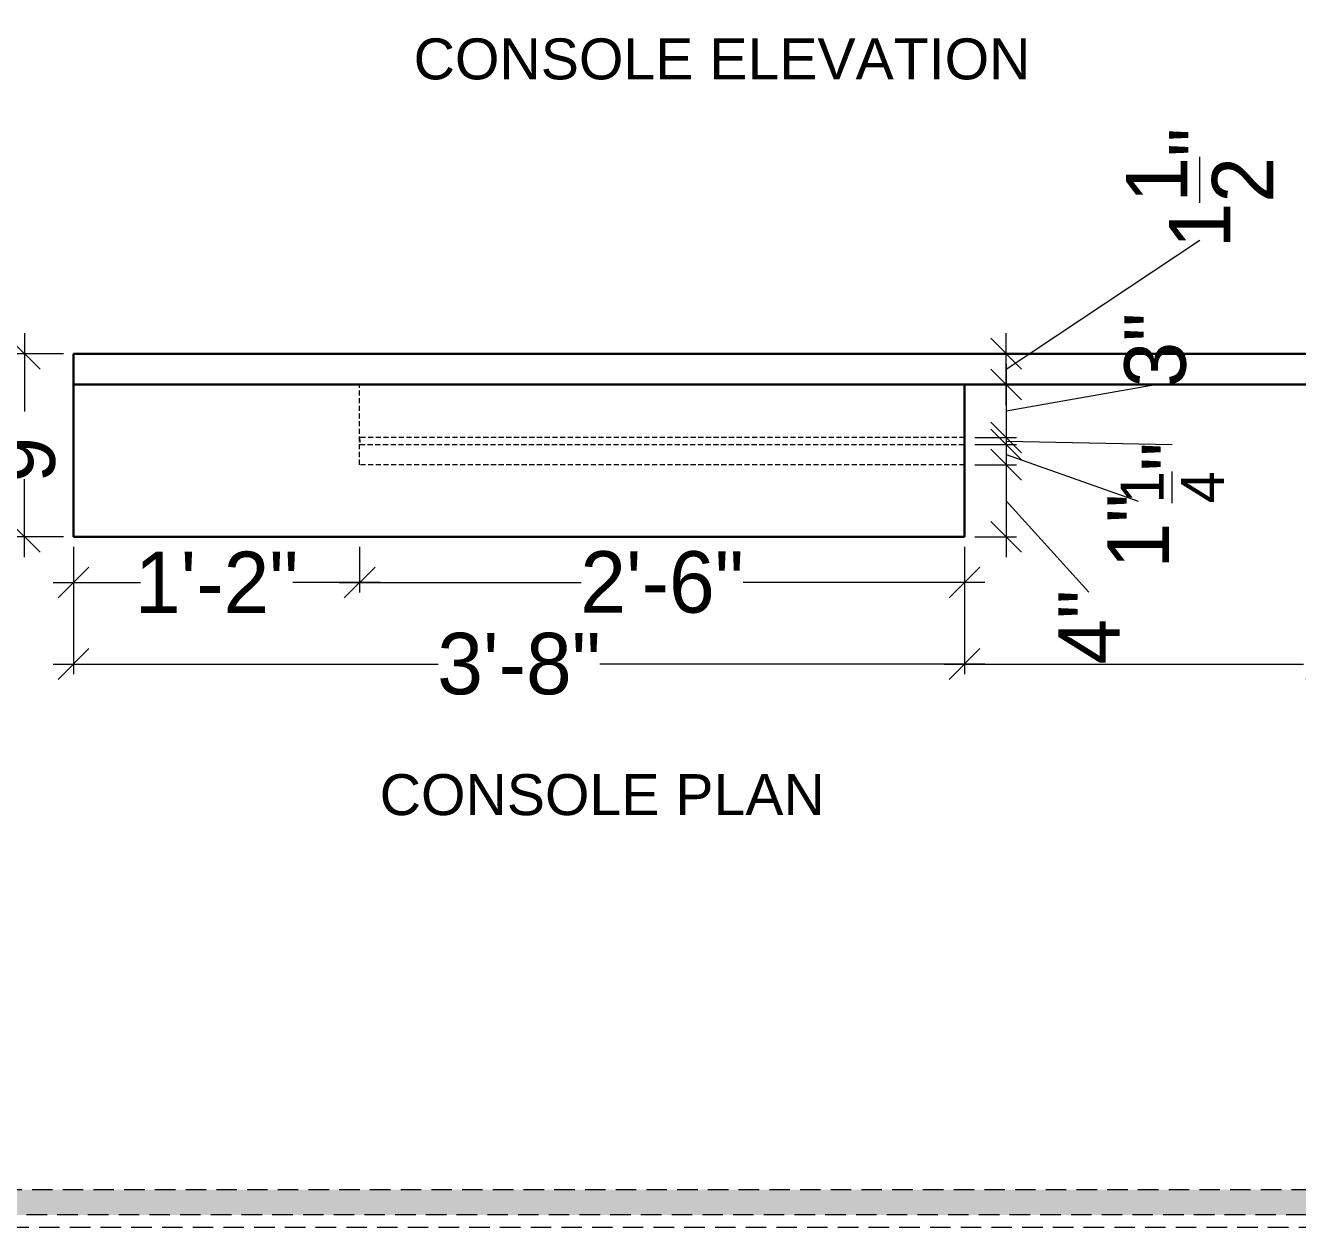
# Model space of a CAD drawing. Header units: millimetres. Extents: x 35877 to 3066687, y -650199 to -40525.
# Drawn here: x 145955 to 146017.1, y -179784.4 to -179725.8 of the extents above; entities that cross this region are included whole.
import ezdxf

# ---------------------------------------------------------------- set-up
doc = ezdxf.new("R2010")
doc.units = ezdxf.units.MM
doc.header["$MEASUREMENT"] = 0
doc.header["$PDMODE"] = 35
for name, pattern in [('DASHED', [0.75, 0.5, -0.25]), ('DASHED2', [0.375, 0.25, -0.125]), ('DASHEDX2', [1.5, 1, -0.5])]:
    doc.linetypes.add(name, pattern=pattern)
doc.layers.get('Defpoints').update_dxf_attribs({"color": 220})
for name, color, linetype, lineweight in [('dim05', 1, 'Continuous', 13), ('Dimension', 10, 'DASHEDX2', 20), ('FURNITURE', 32, 'Continuous', 9), ('furniture dimensions', 1, 'DASHED', 0), ('wall', 7, 'Continuous', 30)]:
    doc.layers.add(name, color=color, linetype=linetype, lineweight=lineweight)
doc.styles.add('century g', font='GOTHIC.TTF')
doc.styles.get("Standard").update_dxf_attribs({"font": 'arial.ttf', "height": 6})
doc.dimstyles.new('Archana', dxfattribs={"dimtxt": 2, "dimasz": 0.75, "dimexe": 0.5, "dimexo": 0.5, "dimgap": 0, "dimtad": 0, "dimzin": 0, "dimdsep": 46, "dimlunit": 4, "dimtxsty": 'century g', "dimblk": 'OBLIQUE', "dimcen": 0, "dimdle": 1, "dimclrd": 256, "dimclre": 256, "dimclrt": 256, "dimadec": 0, "dimazin": 0, "dimtfac": 1, "dimtofl": 0, "dimtmove": 1, "dimatfit": 3, "dimfxl": 1, "dimfxlon": 1, "dimtolj": 1, "dimtzin": 0, "dimlwd": -1, "dimlwe": -1, "dimarcsym": 0})

# ---------------------------------------------------------------- blocks, each defined once
blk = doc.blocks.new('_Oblique')
at = {"layer": 'wall', "color": 0, "lineweight": -2}
blk.add_line((-0.5, -0.5), (0.5, 0.5), dxfattribs=at)
blk = doc.blocks.new('*D763')
at = {"layer": 'Defpoints', "color": 0, "linetype": 'Continuous', "lineweight": 0, "transparency": 16777216}
for p in [(146000.857, -179743.278), (146000.857, -179745.869), (146002.898, -179745.869)]:
    blk.add_point(p, dxfattribs=at)
at = {"layer": 'furniture dimensions', "color": 5, "linetype": 'Continuous', "transparency": 16777216}
for p, q in [((146002.898, -179742.278), (146002.898, -179746.869)), ((146002.898, -179744.573), (146010.18, -179743.278)), ((146001.357, -179745.869), (146003.398, -179745.869))]:
    blk.add_line(p, q, dxfattribs=at)
at = {"layer": 'furniture dimensions', "color": 5, "linetype": 'ByBlock', "transparency": 16777216}
blk.add_line((146001.357, -179743.278), (146003.398, -179743.278), dxfattribs=at)
at = {"layer": 'furniture dimensions', "color": 5, "linetype": 'Continuous', "transparency": 16777216, "xscale": 1.5, "yscale": 1.5, "zscale": 1.5}
for p, rotation in [((146002.898, -179743.278), 90), ((146002.898, -179745.869), 270)]:
    blk.add_blockref('_Oblique', p, dxfattribs=dict(at, rotation=rotation))
at = {"layer": 'furniture dimensions', "linetype": 'Continuous', "lineweight": 0, "transparency": 16777216, "insert": (146010.18, -179741.597), "char_height": 3, "attachment_point": 5, "rotation": 90, "style": 'century g'}
blk.add_mtext('\\A1;3"', dxfattribs=at)
blk = doc.blocks.new('*D764')
at = {"layer": 'Defpoints', "color": 0, "linetype": 'Continuous', "lineweight": 0, "transparency": 16777216}
for p in [(146000.857, -179745.869), (146000.857, -179746.211), (146002.898, -179746.211)]:
    blk.add_point(p, dxfattribs=at)
at = {"layer": 'furniture dimensions', "color": 5, "linetype": 'Continuous', "transparency": 16777216}
for p, q in [((146002.898, -179744.869), (146002.898, -179747.211)), ((146002.898, -179746.04), (146011, -179746.211)), ((146001.357, -179746.211), (146003.398, -179746.211))]:
    blk.add_line(p, q, dxfattribs=at)
at = {"layer": 'furniture dimensions', "color": 5, "linetype": 'ByBlock', "transparency": 16777216}
blk.add_line((146001.357, -179745.869), (146003.398, -179745.869), dxfattribs=at)
at = {"layer": 'furniture dimensions', "color": 5, "linetype": 'Continuous', "transparency": 16777216, "xscale": 1.5, "yscale": 1.5, "zscale": 1.5}
for p, rotation in [((146002.898, -179745.869), 90), ((146002.898, -179746.211), 270)]:
    blk.add_blockref('_Oblique', p, dxfattribs=dict(at, rotation=rotation))
at = {"layer": 'furniture dimensions', "linetype": 'Continuous', "lineweight": 0, "transparency": 16777216, "insert": (146011, -179747.588), "char_height": 3, "attachment_point": 5, "rotation": 90, "style": 'century g'}
blk.add_mtext('\\A1;{\\H0.7x;\\S1/4;}"', dxfattribs=at)
blk = doc.blocks.new('*D765')
at = {"layer": 'Defpoints', "color": 0, "linetype": 'Continuous', "lineweight": 0, "transparency": 16777216}
for p in [(146000.857, -179746.211), (146000.857, -179747.194), (146002.898, -179747.194)]:
    blk.add_point(p, dxfattribs=at)
at = {"layer": 'furniture dimensions', "color": 5, "linetype": 'Continuous', "transparency": 16777216}
for p, q in [((146002.898, -179745.211), (146002.898, -179748.194)), ((146002.898, -179746.703), (146009.337, -179748.979)), ((146001.357, -179747.194), (146003.398, -179747.194))]:
    blk.add_line(p, q, dxfattribs=at)
at = {"layer": 'furniture dimensions', "color": 5, "linetype": 'ByBlock', "transparency": 16777216}
blk.add_line((146001.357, -179746.211), (146003.398, -179746.211), dxfattribs=at)
at = {"layer": 'furniture dimensions', "color": 5, "linetype": 'Continuous', "transparency": 16777216, "xscale": 1.5, "yscale": 1.5, "zscale": 1.5}
for p, rotation in [((146002.898, -179746.211), 90), ((146002.898, -179747.194), 270)]:
    blk.add_blockref('_Oblique', p, dxfattribs=dict(at, rotation=rotation))
at = {"layer": 'furniture dimensions', "linetype": 'Continuous', "lineweight": 0, "transparency": 16777216, "insert": (146009.337, -179750.436), "char_height": 3, "attachment_point": 5, "rotation": 90, "style": 'century g'}
blk.add_mtext('\\A1;1"', dxfattribs=at)
blk = doc.blocks.new('*D766')
at = {"layer": 'Defpoints', "color": 0, "linetype": 'Continuous', "lineweight": 0, "transparency": 16777216}
for p in [(146000.857, -179747.194), (146000.857, -179750.711), (146002.898, -179750.711)]:
    blk.add_point(p, dxfattribs=at)
at = {"layer": 'furniture dimensions', "color": 5, "linetype": 'Continuous', "transparency": 16777216}
for p, q in [((146002.898, -179746.194), (146002.898, -179751.711)), ((146002.898, -179748.953), (146006.935, -179753.426)), ((146001.357, -179750.711), (146003.398, -179750.711))]:
    blk.add_line(p, q, dxfattribs=at)
at = {"layer": 'furniture dimensions', "color": 5, "linetype": 'ByBlock', "transparency": 16777216}
blk.add_line((146001.357, -179747.194), (146003.398, -179747.194), dxfattribs=at)
at = {"layer": 'furniture dimensions', "color": 5, "linetype": 'Continuous', "transparency": 16777216, "xscale": 1.5, "yscale": 1.5, "zscale": 1.5}
for p, rotation in [((146002.898, -179747.194), 90), ((146002.898, -179750.711), 270)]:
    blk.add_blockref('_Oblique', p, dxfattribs=dict(at, rotation=rotation))
at = {"layer": 'furniture dimensions', "linetype": 'Continuous', "lineweight": 0, "transparency": 16777216, "insert": (146006.935, -179755.127), "char_height": 3, "attachment_point": 5, "rotation": 90, "style": 'century g'}
blk.add_mtext('\\A1;4"', dxfattribs=at)
blk = doc.blocks.new('*D767')
at = {"layer": 'Defpoints', "color": 0, "linetype": 'Continuous', "lineweight": 0, "transparency": 16777216}
for p in [(146002.898, -179741.774), (146002.9, -179741.774), (146002.898, -179743.278)]:
    blk.add_point(p, dxfattribs=at)
at = {"layer": 'furniture dimensions', "color": 5, "linetype": 'Continuous', "transparency": 16777216}
for p, q in [((146002.898, -179742.526), (146012.341, -179736.234)), ((146002.898, -179744.278), (146002.898, -179740.774)), ((146002.898, -179741.774), (146002.398, -179741.774))]:
    blk.add_line(p, q, dxfattribs=at)
at = {"layer": 'furniture dimensions', "color": 5, "linetype": 'ByBlock', "transparency": 16777216}
blk.add_line((146002.898, -179743.278), (146003.398, -179743.278), dxfattribs=at)
at = {"layer": 'furniture dimensions', "color": 5, "linetype": 'Continuous', "transparency": 16777216, "xscale": 1.5, "yscale": 1.5, "zscale": 1.5}
for p, rotation in [((146002.898, -179741.774), 90), ((146002.898, -179743.278), 270)]:
    blk.add_blockref('_Oblique', p, dxfattribs=dict(at, rotation=rotation))
at = {"layer": 'furniture dimensions', "linetype": 'Continuous', "lineweight": 0, "transparency": 16777216, "insert": (146012.341, -179733.691), "char_height": 3, "attachment_point": 5, "rotation": 90, "style": 'century g'}
blk.add_mtext('\\A1;1{\\H1x;\\S1/2;}"', dxfattribs=at)
blk = doc.blocks.new('*D768')
at = {"layer": 'Defpoints', "color": 0, "linetype": 'Continuous', "lineweight": 0, "transparency": 16777216}
for p in [(145957.357, -179750.711), (145971.324, -179750.711), (145957.357, -179752.941)]:
    blk.add_point(p, dxfattribs=at)
at = {"layer": 'furniture dimensions', "color": 5, "linetype": 'Continuous', "transparency": 16777216}
for p, q in [((145957.357, -179751.211), (145957.357, -179753.441)), ((145956.357, -179752.941), (145960.62, -179752.941)), ((145972.324, -179752.941), (145968.061, -179752.941))]:
    blk.add_line(p, q, dxfattribs=at)
at = {"layer": 'furniture dimensions', "color": 5, "linetype": 'ByBlock', "transparency": 16777216}
blk.add_line((145971.324, -179751.211), (145971.324, -179753.441), dxfattribs=at)
at = {"layer": 'furniture dimensions', "color": 5, "linetype": 'Continuous', "transparency": 16777216, "xscale": 1.5, "yscale": 1.5, "zscale": 1.5, "rotation": 180}
blk.add_blockref('_Oblique', (145957.357, -179752.941), dxfattribs=at)
at = {"layer": 'furniture dimensions', "color": 5, "linetype": 'Continuous', "transparency": 16777216, "xscale": 1.5, "yscale": 1.5, "zscale": 1.5}
blk.add_blockref('_Oblique', (145971.324, -179752.941), dxfattribs=at)
at = {"layer": 'furniture dimensions', "linetype": 'Continuous', "lineweight": 0, "transparency": 16777216, "insert": (145964.341, -179752.941), "char_height": 3, "attachment_point": 5, "style": 'century g'}
blk.add_mtext('\\A1;1\'-2"', dxfattribs=at)
blk = doc.blocks.new('*D769')
at = {"layer": 'Defpoints', "color": 0, "linetype": 'Continuous', "lineweight": 0, "transparency": 16777216}
for p in [(145971.324, -179750.711), (146000.857, -179750.711), (146000.857, -179752.941)]:
    blk.add_point(p, dxfattribs=at)
at = {"layer": 'furniture dimensions', "color": 5, "linetype": 'ByBlock', "transparency": 16777216}
blk.add_line((145971.324, -179751.211), (145971.324, -179753.441), dxfattribs=at)
at = {"layer": 'furniture dimensions', "color": 5, "linetype": 'Continuous', "transparency": 16777216}
for p, q in [((146000.857, -179751.211), (146000.857, -179753.441)), ((145970.324, -179752.941), (145982.135, -179752.941)), ((146001.857, -179752.941), (145990.046, -179752.941))]:
    blk.add_line(p, q, dxfattribs=at)
at = {"layer": 'furniture dimensions', "color": 5, "linetype": 'Continuous', "transparency": 16777216, "xscale": 1.5, "yscale": 1.5, "zscale": 1.5, "rotation": 180}
blk.add_blockref('_Oblique', (145971.324, -179752.941), dxfattribs=at)
at = {"layer": 'furniture dimensions', "color": 5, "linetype": 'Continuous', "transparency": 16777216, "xscale": 1.5, "yscale": 1.5, "zscale": 1.5}
blk.add_blockref('_Oblique', (146000.857, -179752.941), dxfattribs=at)
at = {"layer": 'furniture dimensions', "linetype": 'Continuous', "lineweight": 0, "transparency": 16777216, "insert": (145986.091, -179752.941), "char_height": 3, "attachment_point": 5, "style": 'century g'}
blk.add_mtext('\\A1;2\'-6"', dxfattribs=at)
blk = doc.blocks.new('*D770')
at = {"layer": 'Defpoints', "color": 0, "linetype": 'Continuous', "lineweight": 0, "transparency": 16777216}
for p in [(145957.357, -179750.711), (146000.857, -179750.711), (146000.857, -179756.925)]:
    blk.add_point(p, dxfattribs=at)
at = {"layer": 'furniture dimensions', "color": 5, "linetype": 'ByBlock', "transparency": 16777216}
blk.add_line((145957.357, -179752.925), (145957.357, -179757.425), dxfattribs=at)
at = {"layer": 'furniture dimensions', "color": 5, "linetype": 'Continuous', "transparency": 16777216}
for p, q in [((146000.857, -179752.925), (146000.857, -179757.425)), ((145956.357, -179756.925), (145975.163, -179756.925)), ((146001.857, -179756.925), (145983.052, -179756.925))]:
    blk.add_line(p, q, dxfattribs=at)
at = {"layer": 'furniture dimensions', "color": 5, "linetype": 'Continuous', "transparency": 16777216, "xscale": 1.5, "yscale": 1.5, "zscale": 1.5, "rotation": 180}
blk.add_blockref('_Oblique', (145957.357, -179756.925), dxfattribs=at)
at = {"layer": 'furniture dimensions', "color": 5, "linetype": 'Continuous', "transparency": 16777216, "xscale": 1.5, "yscale": 1.5, "zscale": 1.5}
blk.add_blockref('_Oblique', (146000.857, -179756.925), dxfattribs=at)
at = {"layer": 'furniture dimensions', "linetype": 'Continuous', "lineweight": 0, "transparency": 16777216, "insert": (145979.107, -179756.925), "char_height": 3, "attachment_point": 5, "style": 'century g'}
blk.add_mtext('\\A1;3\'-8"', dxfattribs=at)
blk = doc.blocks.new('*D771')
at = {"layer": 'Defpoints', "color": 0, "linetype": 'Continuous', "lineweight": 0, "transparency": 16777216}
for p in [(145954.967, -179741.778), (145957.357, -179741.778), (145957.357, -179750.711)]:
    blk.add_point(p, dxfattribs=at)
at = {"layer": 'furniture dimensions', "color": 5, "linetype": 'Continuous', "transparency": 16777216}
for p, q in [((145954.967, -179740.778), (145954.967, -179744.592)), ((145956.857, -179741.778), (145954.467, -179741.778)), ((145954.967, -179751.711), (145954.967, -179747.896))]:
    blk.add_line(p, q, dxfattribs=at)
at = {"layer": 'furniture dimensions', "color": 5, "linetype": 'ByBlock', "transparency": 16777216}
blk.add_line((145956.857, -179750.711), (145954.467, -179750.711), dxfattribs=at)
at = {"layer": 'furniture dimensions', "color": 5, "linetype": 'Continuous', "transparency": 16777216, "xscale": 1.5, "yscale": 1.5, "zscale": 1.5}
for p, rotation in [((145954.967, -179741.778), 90), ((145954.967, -179750.711), 270)]:
    blk.add_blockref('_Oblique', p, dxfattribs=dict(at, rotation=rotation))
at = {"layer": 'furniture dimensions', "linetype": 'Continuous', "lineweight": 0, "transparency": 16777216, "insert": (145954.967, -179746.244), "char_height": 3, "attachment_point": 5, "rotation": 90, "style": 'century g'}
blk.add_mtext('\\A1;9"', dxfattribs=at)
blk = doc.blocks.new('*D772')
at = {"layer": 'Defpoints', "color": 0, "linetype": 'Continuous', "lineweight": 0, "transparency": 16777216}
for p in [(146041.857, -179743.278), (146000.857, -179750.711), (146041.857, -179756.925)]:
    blk.add_point(p, dxfattribs=at)
at = {"layer": 'furniture dimensions', "color": 5, "linetype": 'ByBlock', "transparency": 16777216}
blk.add_line((146000.857, -179752.925), (146000.857, -179757.425), dxfattribs=at)
at = {"layer": 'furniture dimensions', "color": 5, "linetype": 'Continuous', "transparency": 16777216}
for p, q in [((146041.857, -179752.925), (146041.857, -179757.425)), ((145999.857, -179756.925), (146017.413, -179756.925)), ((146042.857, -179756.925), (146025.302, -179756.925))]:
    blk.add_line(p, q, dxfattribs=at)
at = {"layer": 'furniture dimensions', "color": 5, "linetype": 'Continuous', "transparency": 16777216, "xscale": 1.5, "yscale": 1.5, "zscale": 1.5, "rotation": 180}
blk.add_blockref('_Oblique', (146000.857, -179756.925), dxfattribs=at)
at = {"layer": 'furniture dimensions', "color": 5, "linetype": 'Continuous', "transparency": 16777216, "xscale": 1.5, "yscale": 1.5, "zscale": 1.5}
blk.add_blockref('_Oblique', (146041.857, -179756.925), dxfattribs=at)
at = {"layer": 'furniture dimensions', "linetype": 'Continuous', "lineweight": 0, "transparency": 16777216, "insert": (146021.357, -179756.925), "char_height": 3, "attachment_point": 5, "style": 'century g'}
blk.add_mtext('\\A1;3\'-5"', dxfattribs=at)

msp = doc.modelspace()

# ---------------------------------------------------------------- hatches: boundary and pattern name
at = {"layer": 'Dimension', "true_color": 0xd39e00, "transparency": 33554687}
h = msp.add_hatch(color=42, dxfattribs=at)
h.paths.add_polyline_path([(145894.6844, -179660.3802), (145894.6844, -179783.8222), (146070.0593, -179783.8222), (146070.0593, -179660.3802)])
h.paths.add_polyline_path([(145895.9152, -179661.611), (146068.8284, -179661.611), (146068.8284, -179782.5914), (145895.9152, -179782.5914)], flags=16)

# ---------------------------------------------------------------- linework, layer by layer
at = {"layer": 'Dimension', "color": 42, "true_color": 0xd39e00, "transparency": 33554687, "elevation": 3.8311}
for points in [[(145894.069, -179659.7648), (146070.6747, -179659.7648), (146070.6747, -179784.4377), (145894.069, -179784.4377)], [(145894.6844, -179660.3802), (146070.0593, -179660.3802), (146070.0593, -179783.8222), (145894.6844, -179783.8222)], [(145895.9152, -179661.611), (146068.8284, -179661.611), (146068.8284, -179782.5914), (145895.9152, -179782.5914)]]:
    msp.add_lwpolyline(points, close=True, dxfattribs=at)
at = {"layer": 'FURNITURE', "lineweight": 30, "transparency": 33554687}
for p, q in [((145957.3573, -179743.2778, -0.1354), (145957.3573, -179750.7108, -0.1354)), ((146000.8573, -179750.7108, -0.1354), (146000.8573, -179743.2778, -0.1354)), ((145957.3573, -179750.7108, -0.1354), (146000.8573, -179750.7108, -0.1354))]:
    msp.add_line(p, q, dxfattribs=at)
at = {"layer": 'FURNITURE', "lineweight": 30, "transparency": 33554687, "elevation": -0.1354}
msp.add_lwpolyline([(145957.3573, -179741.7778), (146041.8573, -179741.7778), (146041.8573, -179743.2778), (145957.3573, -179743.2778)], close=True, dxfattribs=at)
at = {"layer": 'FURNITURE', "linetype": 'DASHED2', "lineweight": 0, "transparency": 33554687, "elevation": -0.1354}
for points in [[(145971.3238, -179743.2778), (146000.8573, -179743.2778), (146000.8573, -179747.1944), (145971.3238, -179747.1944)], [(145971.338, -179746.2108), (146000.8715, -179746.2108), (146000.8573, -179745.8685), (145971.3238, -179745.8685)]]:
    msp.add_lwpolyline(points, close=True, dxfattribs=at)

# ---------------------------------------------------------------- texts
at = {"layer": 'dim05', "color": 1, "lineweight": 0, "transparency": 33554687, "char_height": 2, "width": 41.661278, "attachment_point": 1}
for s, insert in [('CONSOLE ELEVATION', (145973.9598, -179726.3841, -0.1354)), ('CONSOLE PLAN', (145972.3008, -179762.3032, -0.1354))]:
    msp.add_mtext(s, dxfattribs=dict(at, insert=insert))

# ---------------------------------------------------------------- dimensions: what is measured, and where the dimension line sits
at = {"layer": 'furniture dimensions', "color": 5, "linetype": 'Continuous', "lineweight": 0, "transparency": 33554687}
for base, p1, p2, override, picture, middle in [((146002.8982, -179741.7738, -0.1354), (146002.8982, -179743.2778, -0.1354), (146002.9002, -179741.7738, -0.1354), {"dimtxt": 3, "dimasz": 1.5, "dimdec": 1, "dimclrd": 5, "dimclre": 5, "dimfxl": 4}, '*D767', (146012.3406, -179736.2338, -0.1354)), ((146002.8982, -179745.8685, -0.1354), (146000.8573, -179743.2778, -0.1354), (146000.8573, -179745.8685, -0.1354), {"dimtxt": 3, "dimasz": 1.5, "dimdec": 0, "dimclrd": 5, "dimclre": 5, "dimfxl": 4}, '*D763', (146010.1798, -179743.2778, -0.1354)), ((146002.8982, -179747.1944, -0.1354), (146000.8573, -179746.2108, -0.1354), (146000.8573, -179747.1944, -0.1354), {"dimtxt": 3, "dimasz": 1.5, "dimdec": 0, "dimclrd": 5, "dimclre": 5, "dimfxl": 4}, '*D765', (146009.337, -179748.9789, -0.1354)), ((146002.8982, -179750.7108, -0.1354), (146000.8573, -179747.1944, -0.1354), (146000.8573, -179750.7108, -0.1354), {"dimtxt": 3, "dimasz": 1.5, "dimdec": 0, "dimclrd": 5, "dimclre": 5, "dimfxl": 4}, '*D766', (146006.9347, -179753.4257, -0.1354))]:
    dim = msp.add_linear_dim(base=base, p1=p1, p2=p2, angle=90, dimstyle='Archana', override=override, dxfattribs=at)
    dim.commit()
    dim.dimension.update_dxf_attribs({"geometry": picture, "text_midpoint": middle, "dimtype": 160})
dim = msp.add_linear_dim(base=(145954.9666, -179741.7778, -0.1354), p1=(145957.3573, -179750.7108, -0.1354), p2=(145957.3573, -179741.7778, -0.1354), angle=90, dimstyle='Archana', override={"dimtxt": 3, "dimasz": 1.5, "dimdec": 0, "dimclrd": 5, "dimclre": 5, "dimfxl": 4}, dxfattribs=at)
dim.commit()
dim.dimension.update_dxf_attribs({"geometry": '*D771', "text_midpoint": (145954.9666, -179746.2443, -0.1354)})
for base, p1, p2, picture, middle in [((146041.8573, -179756.9252, -0.1354), (146000.8573, -179750.7108, -0.1354), (146041.8573, -179743.2778, -0.1354), '*D772', (146021.3573, -179756.9252, -0.1354)), ((145957.3573, -179752.9414, -0.1354), (145971.3238, -179750.7108, -0.1354), (145957.3573, -179750.7108, -0.1354), '*D768', (145964.3405, -179752.9414, -0.1354)), ((146000.8572735622, -179756.9252155487, -0.1354038034), (145957.3572735623, -179750.7108255712, -0.1354038034), (146000.8572735622, -179750.7108255712, -0.1354038034), '*D770', (145979.1072735622, -179756.9252155487, -0.1354038034)), ((146000.8573, -179752.9414, -0.1354), (145971.3238, -179750.7108, -0.1354), (146000.8573, -179750.7108, -0.1354), '*D769', (145986.0905, -179752.9414, -0.1354))]:
    dim = msp.add_linear_dim(base=base, p1=p1, p2=p2, dimstyle='Archana', override={"dimtxt": 3, "dimasz": 1.5, "dimdec": 0, "dimclrd": 5, "dimclre": 5, "dimfxl": 4}, dxfattribs=at)
    dim.commit()
    dim.dimension.update_dxf_attribs({"geometry": picture, "text_midpoint": middle})
dim = msp.add_linear_dim(base=(146002.8982, -179746.2108, -0.1354), p1=(146000.8573, -179745.8685, -0.1354), p2=(146000.8573, -179746.2108, -0.1354), angle=90, text='{\\H0.7x;\\S1/4;}"', dimstyle='Archana', override={"dimtxt": 3, "dimasz": 1.5, "dimdec": 0, "dimclrd": 5, "dimclre": 5, "dimfxl": 4}, dxfattribs=at)
dim.commit()
dim.dimension.update_dxf_attribs({"geometry": '*D764', "text_midpoint": (146011.0002, -179746.2108, -0.1354), "dimtype": 160})

doc.saveas('drawing.dxf')
